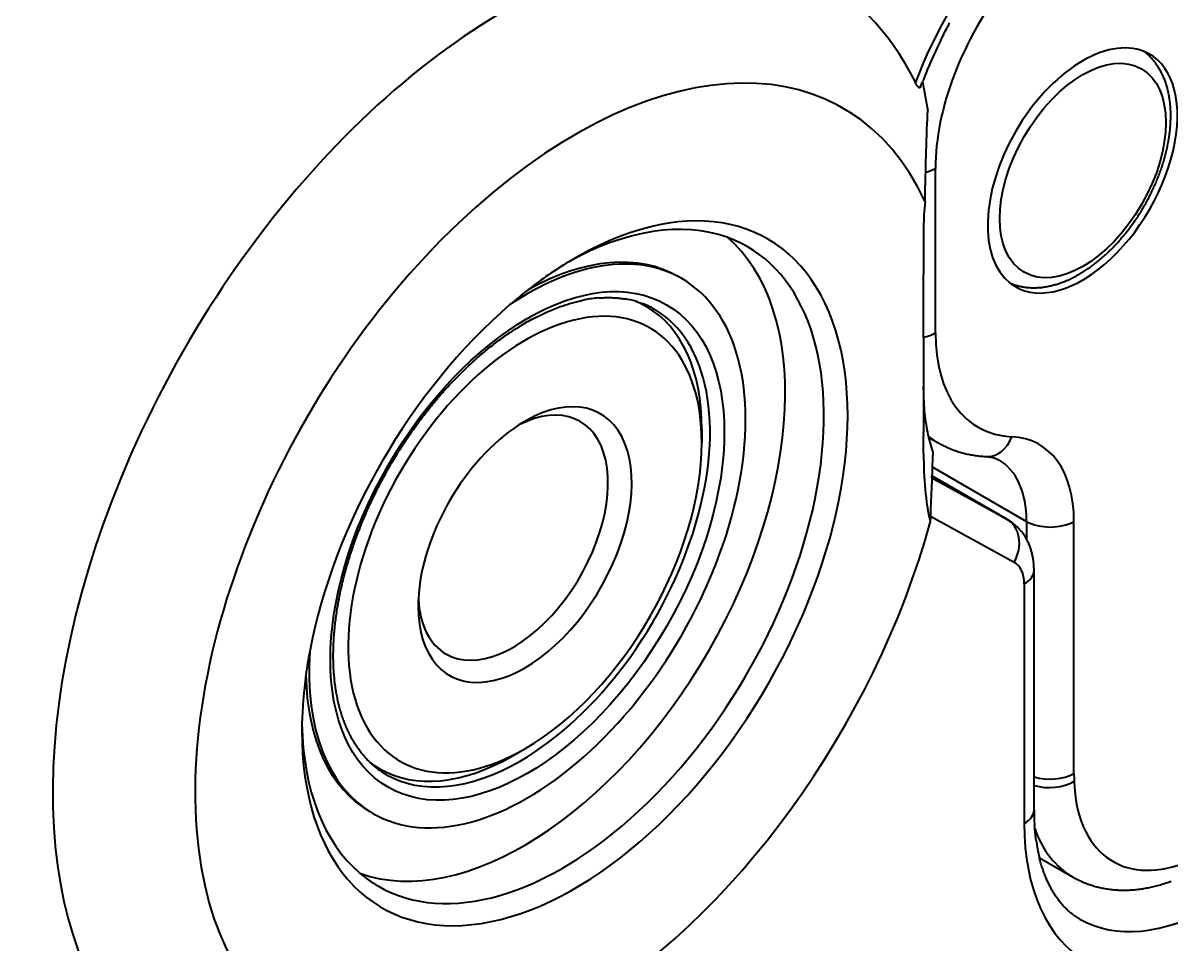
# Model space of a CAD drawing. Header units: millimetres. Extents: x 15 to 415, y 5 to 292.
# Drawn here: x 321.34 to 329.89, y 107.59 to 114.45 of the extents above; entities that cross this region are included whole.
import ezdxf

# ---------------------------------------------------------------- set-up
doc = ezdxf.new("R2010")
doc.units = ezdxf.units.MM
doc.layers.add('Geometries', color=7, linetype='Continuous')

msp = doc.modelspace()

# ---------------------------------------------------------------- linework, layer by layer
at = {"layer": 'Geometries', "linetype": 'Continuous', "lineweight": 40}
for p, q in [((328.1366, 112.1423), (328.1366, 113.3671)), ((328.0488, 112.9282), (328.0488, 112.5794)), ((326.2467, 112.547), (326.2232, 112.5605)), ((328.0488, 112.1095), (328.0488, 112.5794)), ((328.6937, 112.5123), (328.6948, 112.5118)), ((329.1118, 112.5309), (329.1088, 112.5296)), ((325.8266, 112.3947), (325.8267, 112.3946)), ((325.93, 112.3689), (325.9843, 112.3376)), ((326.0416, 112.3189), (326.0436, 112.3178)), ((328.0488, 112.1095), (328.0488, 111.7689)), ((328.0488, 111.7689), (328.0488, 111.7493)), ((328.0488, 111.7493), (328.0488, 111.7324)), ((328.0488, 111.7324), (328.0488, 111.4011)), ((326.396, 111.4277), (326.396, 111.3257)), ((328.0488, 111.3852), (328.0488, 111.4011)), ((328.0488, 111.3852), (328.0488, 111.3749)), ((328.0488, 111.2404), (328.0488, 111.3749)), ((328.0882, 111.3624), (328.0879, 111.3634)), ((328.0882, 111.3625), (328.1527, 111.3252)), ((328.6079, 111.1963), (328.6083, 111.196)), ((328.1132, 111.1437), (328.1131, 111.1405)), ((328.1132, 111.1437), (328.8154, 110.7382)), ((328.11, 111.0609), (328.1106, 111.0759)), ((328.6702, 110.7529), (328.11, 111.061)), ((328.1106, 111.076), (328.1106, 111.0759)), ((328.1106, 111.076), (328.6702, 110.7529)), ((328.6738, 110.7508), (328.1106, 111.076)), ((328.0993, 110.7767), (328.0976, 110.7296)), ((328.0993, 110.7767), (328.7235, 110.4334)), ((328.8154, 110.7382), (328.8154, 110.6052)), ((329.169, 108.86), (329.169, 110.7382)), ((328.8713, 108.8357), (328.8713, 110.3741)), ((328.7981, 110.272), (328.7981, 108.4872)), ((324.9906, 108.9935), (325.079, 109.0446)), ((323.9465, 108.923), (323.9425, 108.9265)), ((323.9425, 108.9265), (323.9968, 108.8951)), ((328.8713, 108.7718), (328.8713, 108.8357)), ((328.8713, 108.5892), (328.8713, 108.7718)), ((323.9232, 108.5768), (323.9467, 108.5632)), ((328.9112, 108.2323), (329.1574, 108.0902)), ((329.2123, 107.7757), (329.2107, 107.7767))]:
    msp.add_line(p, q, dxfattribs=at)
at = {"layer": 'Geometries', "linetype": 'Continuous', "lineweight": 40, "flags": 128}
for points in [[(328.1965, 114.3628), (328.2002, 114.3701), (328.2071, 114.3835), (328.2141, 114.397), (328.2212, 114.4104), (328.2283, 114.4238), (328.2355, 114.4372), (328.2426, 114.4504)], [(329.7315, 113.1597), (329.7331, 113.1628), (329.7379, 113.1722), (329.7426, 113.1817), (329.7472, 113.1911), (329.7517, 113.2006), (329.7562, 113.2101), (329.7607, 113.2197), (329.765, 113.2292), (329.7693, 113.2388), (329.7735, 113.2484), (329.7777, 113.258), (329.7818, 113.2676), (329.7858, 113.2772), (329.7898, 113.2869), (329.7937, 113.2966), (329.7975, 113.3063), (329.8012, 113.3159), (329.8049, 113.3256), (329.8085, 113.3354), (329.812, 113.3451), (329.8155, 113.3548), (329.8189, 113.3646), (329.8222, 113.3743), (329.8254, 113.384), (329.8286, 113.3938), (329.8316, 113.4036), (329.8347, 113.4133), (329.8376, 113.4231), (329.8405, 113.4328), (329.8432, 113.4426), (329.8459, 113.4523), (329.8486, 113.4621), (329.8511, 113.4718), (329.8536, 113.4816), (329.856, 113.4913), (329.8583, 113.5011), (329.8606, 113.5108), (329.8627, 113.5205), (329.8648, 113.5302), (329.8668, 113.5399), (329.8687, 113.5496), (329.8706, 113.5593), (329.8723, 113.5689), (329.874, 113.5786), (329.8756, 113.5882), (329.8771, 113.5978), (329.8785, 113.6074), (329.8799, 113.617), (329.8811, 113.6265), (329.8823, 113.6361), (329.8834, 113.6456), (329.8844, 113.6551), (329.8853, 113.6645), (329.8862, 113.674), (329.8869, 113.6834), (329.8876, 113.6928), (329.8882, 113.7022), (329.8887, 113.7115), (329.8891, 113.7208), (329.8894, 113.7301), (329.8896, 113.7393), (329.8898, 113.7485), (329.8898, 113.7577), (329.8898, 113.7668), (329.8897, 113.7759), (329.8895, 113.785), (329.8892, 113.794), (329.8888, 113.803), (329.8883, 113.812), (329.8877, 113.8209), (329.8871, 113.8297), (329.8863, 113.8385), (329.8855, 113.8473), (329.8846, 113.856), (329.8836, 113.8647), (329.8825, 113.8733), (329.8813, 113.8819), (329.88, 113.8904), (329.8786, 113.8989), (329.8772, 113.9073), (329.8756, 113.9156), (329.874, 113.9239), (329.8722, 113.9321), (329.8704, 113.9403), (329.8685, 113.9484), (329.8665, 113.9565), (329.8644, 113.9645), (329.8622, 113.9724), (329.86, 113.9802), (329.8576, 113.988), (329.8552, 113.9957), (329.8526, 114.0034), (329.85, 114.0109), (329.8473, 114.0184), (329.8445, 114.0259), (329.8417, 114.0332), (329.8387, 114.0405), (329.8357, 114.0477), (329.8325, 114.0548), (329.8293, 114.0618), (329.826, 114.0688), (329.8227, 114.0756), (329.8192, 114.0824), (329.8157, 114.0891), (329.8121, 114.0958), (329.8084, 114.1023), (329.8046, 114.1088), (329.8008, 114.1151), (329.7969, 114.1214), (329.7929, 114.1276), (329.7888, 114.1337), (329.7846, 114.1397), (329.7804, 114.1456), (329.7761, 114.1515), (329.7718, 114.1572), (329.7673, 114.1629), (329.7628, 114.1684), (329.7583, 114.1739), (329.7536, 114.1793), (329.7489, 114.1846), (329.7441, 114.1898), (329.7393, 114.1949), (329.7344, 114.1999), (329.7294, 114.2048), (329.7244, 114.2096), (329.7192, 114.2144), (329.7141, 114.219), (329.7088, 114.2235), (329.7036, 114.228), (329.6982, 114.2323), (329.6928, 114.2366), (329.6904, 114.2384)], [(328.026, 113.9739), (328.0258, 113.9736), (328.0248, 113.9714), (328.0237, 113.9696), (328.0225, 113.9682), (328.0212, 113.9672), (328.0198, 113.9667), (328.0183, 113.9667), (328.0167, 113.967), (328.015, 113.9677), (328.0133, 113.9689), (328.0115, 113.9703), (328.0095, 113.9722), (328.0075, 113.9745), (328.0055, 113.9771), (328.0034, 113.98), (328.0012, 113.9832), (327.9989, 113.9868), (327.9966, 113.9906), (327.9943, 113.9947), (327.9919, 113.9991), (327.9895, 114.0037), (327.9871, 114.0085)], [(328.026, 113.974), (328.0308, 113.9869), (328.036, 114.0007), (328.0407, 114.0131)], [(328.0756, 113.6997), (328.0769, 113.7322), (328.0782, 113.7645), (328.0796, 113.7967)], [(328.0664, 113.4249), (328.0671, 113.4497), (328.0684, 113.492), (328.0697, 113.5341), (328.0711, 113.5759), (328.0725, 113.6175), (328.074, 113.6587), (328.0756, 113.6997)], [(328.0641, 113.338), (328.0646, 113.3564), (328.0658, 113.4032), (328.0664, 113.4249)], [(328.0602, 113.1697), (328.0612, 113.2145), (328.0622, 113.262), (328.0634, 113.3093), (328.0641, 113.338)], [(328.0592, 113.1186), (328.0601, 113.1667), (328.0602, 113.1697)], [(329.7062, 113.1122), (329.7084, 113.1161), (329.7135, 113.1254), (329.7185, 113.1347), (329.7234, 113.1441), (329.7283, 113.1534), (329.7315, 113.1597)], [(329.6596, 113.0334), (329.6602, 113.0342), (329.6657, 113.0431), (329.6713, 113.0521), (329.6768, 113.0612), (329.6822, 113.0703), (329.6875, 113.0794), (329.6928, 113.0885), (329.6981, 113.0977), (329.7033, 113.1069), (329.7062, 113.1122)], [(329.4677, 112.7863), (329.4691, 112.7878), (329.4761, 112.7952), (329.4831, 112.8027), (329.49, 112.8102), (329.4969, 112.8177), (329.5038, 112.8254), (329.5106, 112.8331), (329.5173, 112.8408), (329.5241, 112.8487), (329.5307, 112.8565), (329.5374, 112.8645), (329.544, 112.8725), (329.5505, 112.8805), (329.557, 112.8886), (329.5635, 112.8968), (329.5699, 112.905), (329.5763, 112.9133), (329.5826, 112.9216), (329.5889, 112.93), (329.5951, 112.9384), (329.6013, 112.9469), (329.6033, 112.9497)], [(329.2086, 112.5792), (329.2128, 112.5817), (329.2208, 112.5863), (329.2286, 112.5911), (329.2365, 112.5959), (329.2444, 112.6009), (329.2522, 112.6059), (329.26, 112.6111), (329.2678, 112.6163), (329.2756, 112.6216), (329.2834, 112.627), (329.2912, 112.6324), (329.2989, 112.638), (329.3066, 112.6437), (329.3143, 112.6494), (329.3219, 112.6552), (329.3296, 112.6611), (329.3372, 112.6671), (329.3448, 112.6731), (329.3523, 112.6793), (329.3598, 112.6855), (329.3673, 112.6918), (329.3748, 112.6982), (329.3823, 112.7047), (329.3897, 112.7112), (329.3971, 112.7178), (329.4044, 112.7245), (329.4117, 112.7312), (329.419, 112.7381), (329.4263, 112.745), (329.4335, 112.7519), (329.4407, 112.759), (329.4479, 112.7661), (329.455, 112.7733), (329.4621, 112.7805), (329.4677, 112.7863)], [(328.6948, 112.5118), (328.6994, 112.5099), (328.7058, 112.5074), (328.7123, 112.505), (328.7188, 112.5027), (328.7253, 112.5005), (328.7319, 112.4984), (328.7385, 112.4964), (328.7452, 112.4945), (328.752, 112.4927), (328.7587, 112.491), (328.7656, 112.4894), (328.7724, 112.4879), (328.7794, 112.4865), (328.7863, 112.4853), (328.7933, 112.4841), (328.8004, 112.483), (328.8075, 112.482), (328.8146, 112.4812), (328.8218, 112.4804), (328.829, 112.4798), (328.8362, 112.4792), (328.8435, 112.4788), (328.8508, 112.4785), (328.8582, 112.4783), (328.8656, 112.4781), (328.873, 112.4781), (328.8805, 112.4782), (328.888, 112.4785), (328.8955, 112.4788), (328.9031, 112.4792), (328.9107, 112.4798), (328.9183, 112.4804), (328.926, 112.4812), (328.9336, 112.4821), (328.9413, 112.4831), (328.9491, 112.4841), (328.9568, 112.4854), (328.9646, 112.4867), (328.9724, 112.4881), (328.9802, 112.4896), (328.9881, 112.4913), (328.996, 112.493), (329.0038, 112.4949), (329.0117, 112.4969), (329.0196, 112.499), (329.0276, 112.5012), (329.0355, 112.5035), (329.0435, 112.5059), (329.0514, 112.5084), (329.0594, 112.511), (329.0601, 112.5113)], [(329.0601, 112.5113), (329.0674, 112.5137), (329.0753, 112.5166), (329.0833, 112.5195), (329.0913, 112.5226), (329.0993, 112.5257), (329.1023, 112.5269)], [(329.1023, 112.5269), (329.1073, 112.529), (329.1088, 112.5296)], [(329.1118, 112.5309), (329.1153, 112.5324), (329.1233, 112.5358), (329.127, 112.5374)], [(325.4449, 112.3696), (325.4524, 112.3715), (325.4622, 112.374), (325.472, 112.3765), (325.4818, 112.3788), (325.4916, 112.381), (325.5014, 112.3831), (325.5111, 112.3851), (325.5208, 112.387), (325.5236, 112.3876)], [(325.6287, 112.402), (325.6347, 112.4025), (325.644, 112.4031), (325.6525, 112.4036)], [(325.6525, 112.4036), (325.6533, 112.4036), (325.6625, 112.4041), (325.6717, 112.4045), (325.6809, 112.4047), (325.69, 112.4049), (325.6991, 112.4049), (325.7081, 112.4049), (325.7172, 112.4047), (325.7261, 112.4045), (325.7351, 112.4042), (325.744, 112.4037), (325.7529, 112.4032), (325.7617, 112.4026), (325.7705, 112.4018), (325.7709, 112.4018)], [(325.7709, 112.4018), (325.7792, 112.401), (325.7879, 112.4001), (325.7966, 112.399), (325.8053, 112.3979), (325.8139, 112.3967), (325.8224, 112.3953), (325.8266, 112.3947)], [(325.2196, 112.2871), (325.2201, 112.2873), (325.2304, 112.292), (325.2406, 112.2966), (325.2509, 112.3011), (325.2611, 112.3056), (325.2714, 112.3099), (325.2816, 112.3141), (325.2884, 112.3169)], [(325.2884, 112.3169), (325.2918, 112.3183), (325.302, 112.3223), (325.3121, 112.3263), (325.3223, 112.3302), (325.3324, 112.3339), (325.3425, 112.3376), (325.3526, 112.3412), (325.3627, 112.3446), (325.3727, 112.348), (325.3828, 112.3513), (325.3928, 112.3545), (325.4028, 112.3576), (325.4127, 112.3605), (325.4227, 112.3634), (325.4326, 112.3662), (325.4425, 112.3689), (325.4449, 112.3696)], [(325.9034, 112.3772), (325.9056, 112.3766), (325.9137, 112.3742), (325.9218, 112.3716), (325.9298, 112.369), (325.93, 112.3689)], [(325.93, 112.3689), (325.9377, 112.3663), (325.9456, 112.3635), (325.9522, 112.361)], [(325.9522, 112.361), (325.9534, 112.3605), (325.9554, 112.3598)], [(326.0211, 112.3301), (326.0218, 112.3298), (326.0291, 112.3259)], [(326.0291, 112.3259), (326.0292, 112.3259), (326.0337, 112.3234)], [(326.0337, 112.3234), (326.0364, 112.3218), (326.0416, 112.3189)], [(325.127, 112.2406), (325.1271, 112.2407), (325.1374, 112.2462), (325.1473, 112.2514)], [(325.1473, 112.2514), (325.1478, 112.2517), (325.1582, 112.257), (325.1685, 112.2623), (325.1788, 112.2675), (325.1889, 112.2724)], [(325.1889, 112.2724), (325.1892, 112.2726), (325.1995, 112.2776), (325.2098, 112.2825), (325.2196, 112.2871)], [(324.1141, 111.2197), (324.1168, 111.2241), (324.1246, 111.2369), (324.1325, 111.2496), (324.1405, 111.2623), (324.1485, 111.2749), (324.1565, 111.2875), (324.1646, 111.3001), (324.1728, 111.3126), (324.181, 111.3251), (324.1892, 111.3375), (324.1975, 111.3499), (324.2058, 111.3623), (324.2142, 111.3746), (324.2227, 111.3868), (324.2311, 111.3991), (324.2397, 111.4112), (324.2482, 111.4234), (324.2569, 111.4354), (324.2655, 111.4475), (324.2742, 111.4594), (324.283, 111.4714), (324.2918, 111.4832), (324.3006, 111.4951), (324.3095, 111.5069), (324.3184, 111.5186), (324.3274, 111.5302), (324.3364, 111.5419), (324.3454, 111.5534), (324.3545, 111.5649), (324.3636, 111.5764), (324.3728, 111.5878), (324.382, 111.5991), (324.3912, 111.6104), (324.4005, 111.6216), (324.4098, 111.6328), (324.4191, 111.6439), (324.4285, 111.6549), (324.4379, 111.6659), (324.4474, 111.6769), (324.4568, 111.6877), (324.4664, 111.6985), (324.4759, 111.7092), (324.4855, 111.7199), (324.4951, 111.7305), (324.5047, 111.7411), (324.5144, 111.7515), (324.5241, 111.762), (324.5338, 111.7723), (324.5436, 111.7826), (324.5533, 111.7928), (324.5632, 111.8029), (324.573, 111.813), (324.5829, 111.823), (324.5927, 111.8329), (324.6027, 111.8428), (324.6126, 111.8526), (324.6226, 111.8623), (324.6325, 111.8719), (324.6425, 111.8815), (324.6526, 111.891), (324.6626, 111.9004), (324.6727, 111.9098), (324.6828, 111.9191), (324.6929, 111.9283), (324.703, 111.9374), (324.7132, 111.9464), (324.7233, 111.9554), (324.7335, 111.9643), (324.7437, 111.9731), (324.7539, 111.9819), (324.7642, 111.9905), (324.7744, 111.9991), (324.7847, 112.0076), (324.7949, 112.016), (324.8052, 112.0244), (324.8155, 112.0326), (324.8258, 112.0408), (324.8361, 112.0489), (324.8465, 112.0569), (324.8568, 112.0648), (324.8672, 112.0727), (324.8775, 112.0804), (324.8879, 112.0881), (324.8983, 112.0957), (324.9086, 112.1032), (324.919, 112.1106), (324.9294, 112.118), (324.9398, 112.1252), (324.9502, 112.1324), (324.9606, 112.1395), (324.971, 112.1465), (324.9814, 112.1534), (324.9918, 112.1602), (325.0023, 112.1669), (325.0127, 112.1736), (325.0231, 112.1801), (325.0274, 112.1828)], [(328.0677, 111.4702), (328.0663, 111.4796), (328.0635, 111.4999), (328.061, 111.5204), (328.0587, 111.5411), (328.0566, 111.5622), (328.0548, 111.5834), (328.0532, 111.6049), (328.0518, 111.6283), (328.0506, 111.652), (328.0498, 111.676), (328.0492, 111.7002), (328.0489, 111.7247), (328.0488, 111.7401)], [(328.0752, 111.4247), (328.0726, 111.4399), (328.0693, 111.4596), (328.0677, 111.4702)], [(328.0865, 111.3696), (328.0837, 111.3823), (328.0797, 111.4012), (328.076, 111.4204), (328.0752, 111.4247)], [(328.0879, 111.3634), (328.0879, 111.3637), (328.0865, 111.3696)], [(328.1177, 111.2579), (328.1122, 111.2748), (328.1069, 111.292), (328.1018, 111.3095), (328.0969, 111.3273), (328.0923, 111.3453), (328.0882, 111.3624)], [(328.1527, 111.3252), (328.1566, 111.3229), (328.1647, 111.3184), (328.1728, 111.314), (328.181, 111.3097), (328.1892, 111.3054), (328.1974, 111.3013), (328.2058, 111.2973), (328.2141, 111.2933), (328.2226, 111.2895), (328.2311, 111.2858), (328.2396, 111.2821), (328.2482, 111.2786), (328.2568, 111.2752), (328.2655, 111.2718), (328.2742, 111.2686), (328.283, 111.2655), (328.2918, 111.2624), (328.3007, 111.2595), (328.3096, 111.2567), (328.3186, 111.254), (328.3276, 111.2513), (328.3367, 111.2488), (328.3458, 111.2464), (328.355, 111.2441), (328.3642, 111.2419), (328.3734, 111.2398), (328.3827, 111.2377), (328.3921, 111.2358), (328.4014, 111.2341), (328.4109, 111.2324), (328.4203, 111.2308), (328.4298, 111.2293), (328.4394, 111.2279), (328.449, 111.2267), (328.4586, 111.2255), (328.4683, 111.2244), (328.478, 111.2235), (328.4878, 111.2226), (328.4976, 111.2219), (328.5074, 111.2213), (328.517, 111.2208)], [(323.6975, 110.1792), (323.6998, 110.1908), (323.7026, 110.2041), (323.7054, 110.2175), (323.7083, 110.2308), (323.7113, 110.2442), (323.7144, 110.2576), (323.7175, 110.271), (323.7207, 110.2845), (323.724, 110.2979), (323.7274, 110.3114), (323.7308, 110.3249), (323.7343, 110.3384), (323.7379, 110.3519), (323.7415, 110.3654), (323.7453, 110.3789), (323.7491, 110.3925), (323.7529, 110.4061), (323.7569, 110.4196), (323.7609, 110.4332), (323.765, 110.4468), (323.7691, 110.4604), (323.7734, 110.474), (323.7777, 110.4876), (323.7821, 110.5013), (323.7865, 110.5149), (323.791, 110.5285), (323.7956, 110.5422), (323.8003, 110.5558), (323.805, 110.5694), (323.8098, 110.5831), (323.8147, 110.5967), (323.8196, 110.6104), (323.8247, 110.624), (323.8297, 110.6376), (323.8349, 110.6513), (323.8401, 110.6649), (323.8454, 110.6785), (323.8507, 110.6922), (323.8562, 110.7058), (323.8617, 110.7194), (323.8672, 110.733), (323.8728, 110.7466), (323.8785, 110.7602), (323.8843, 110.7738), (323.8901, 110.7873), (323.896, 110.8009), (323.9019, 110.8144), (323.908, 110.828), (323.914, 110.8415), (323.9202, 110.855), (323.9264, 110.8685), (323.9327, 110.8819), (323.939, 110.8954), (323.9454, 110.9088), (323.9519, 110.9223), (323.9584, 110.9357), (323.965, 110.949), (323.9716, 110.9624), (323.9783, 110.9757), (323.9851, 110.9891), (323.9919, 111.0024), (323.9988, 111.0156), (324.0057, 111.0289), (324.0128, 111.0421), (324.0198, 111.0553), (324.0269, 111.0685), (324.0341, 111.0816), (324.0414, 111.0947), (324.0486, 111.1078), (324.056, 111.1208), (324.0634, 111.1339), (324.0709, 111.1469), (324.0784, 111.1598), (324.086, 111.1728), (324.0936, 111.1857), (324.1013, 111.1985), (324.109, 111.2113), (324.1141, 111.2197)], [(328.1177, 111.2579), (328.1156, 111.2036), (328.1134, 111.1495), (328.1132, 111.1437)], [(328.517, 111.2208), (328.5191, 111.2207), (328.5233, 111.2204), (328.5275, 111.2201), (328.5317, 111.2197), (328.5358, 111.2192), (328.5398, 111.2187), (328.5439, 111.2181), (328.5478, 111.2174), (328.5518, 111.2167), (328.5557, 111.2159), (328.5596, 111.215), (328.5635, 111.2141), (328.5673, 111.2131), (328.5711, 111.212), (328.5749, 111.2108), (328.5787, 111.2095), (328.5825, 111.2082), (328.5863, 111.2067), (328.59, 111.2051), (328.5938, 111.2035), (328.5976, 111.2017), (328.6014, 111.1998), (328.6034, 111.1988)], [(328.6034, 111.1988), (328.6051, 111.1978), (328.6079, 111.1963)], [(328.1131, 111.1405), (328.1113, 111.0959), (328.1106, 111.076)], [(328.11, 111.0609), (328.1093, 111.0425), (328.1072, 110.9896), (328.1052, 110.9369), (328.1033, 110.8846), (328.1013, 110.8326), (328.0994, 110.781), (328.0993, 110.7767)], [(328.6805, 110.7469), (328.6773, 110.7488), (328.6738, 110.7508)], [(328.7767, 110.6627), (328.775, 110.6648), (328.7708, 110.6699), (328.7665, 110.6748), (328.7621, 110.6797), (328.7577, 110.6845), (328.7532, 110.6892), (328.7486, 110.6938), (328.7439, 110.6983), (328.7392, 110.7028), (328.7344, 110.7071), (328.7295, 110.7114), (328.7246, 110.7155), (328.7196, 110.7196), (328.7145, 110.7236), (328.7094, 110.7275), (328.7042, 110.7313), (328.6989, 110.735), (328.6936, 110.7386), (328.6882, 110.7421), (328.6828, 110.7455), (328.6805, 110.7469)], [(328.8713, 110.3741), (328.8713, 110.3788), (328.8712, 110.3866), (328.871, 110.3944), (328.8706, 110.4022), (328.8702, 110.4099), (328.8697, 110.4176), (328.869, 110.4253), (328.8682, 110.4329), (328.8674, 110.4404), (328.8664, 110.4479), (328.8653, 110.4554), (328.8641, 110.4628), (328.8628, 110.4702), (328.8614, 110.4775), (328.86, 110.4847), (328.8584, 110.4919), (328.8566, 110.4991), (328.8548, 110.5061), (328.8529, 110.5131), (328.8509, 110.5201), (328.8488, 110.5269), (328.8466, 110.5338), (328.8443, 110.5405), (328.8419, 110.5472), (328.8394, 110.5538), (328.8368, 110.5603), (328.8342, 110.5667), (328.8314, 110.5731), (328.8285, 110.5794), (328.8256, 110.5857), (328.8225, 110.5918), (328.8194, 110.5979), (328.8161, 110.6039), (328.8154, 110.6052)], [(323.6514, 109.7386), (323.6514, 109.7449), (323.6515, 109.757), (323.6516, 109.7691), (323.6518, 109.7812), (323.6522, 109.7934), (323.6525, 109.8057), (323.653, 109.818), (323.6535, 109.8303), (323.6542, 109.8427), (323.6549, 109.8551), (323.6556, 109.8676), (323.6565, 109.8801), (323.6574, 109.8926), (323.6584, 109.9052), (323.6595, 109.9178), (323.6606, 109.9305), (323.6619, 109.9432), (323.6632, 109.9559), (323.6646, 109.9687), (323.666, 109.9815), (323.6676, 109.9944), (323.6692, 110.0073), (323.6709, 110.0202), (323.6726, 110.0331), (323.6745, 110.0461), (323.6764, 110.0591), (323.6784, 110.0722), (323.6805, 110.0853), (323.6826, 110.0984), (323.6849, 110.1115), (323.6872, 110.1246), (323.6895, 110.1378), (323.692, 110.151), (323.6945, 110.1643), (323.6971, 110.1775), (323.6975, 110.1792)], [(323.6521, 109.6861), (323.652, 109.6894), (323.6517, 109.7013), (323.6515, 109.7131), (323.6514, 109.7251), (323.6514, 109.7364), (323.6514, 109.7386)], [(323.6529, 109.6631), (323.6528, 109.6659), (323.6524, 109.6777), (323.6521, 109.6861)], [(323.6706, 109.4824), (323.67, 109.486), (323.6684, 109.4968), (323.6668, 109.5077), (323.6653, 109.5186), (323.6639, 109.5296), (323.6626, 109.5406), (323.6613, 109.5517), (323.6601, 109.5629), (323.659, 109.5741), (323.658, 109.5854), (323.657, 109.5967), (323.6561, 109.6081), (323.6553, 109.6196), (323.6546, 109.6311), (323.6539, 109.6427), (323.6533, 109.6543), (323.6529, 109.6631)], [(323.7859, 109.1262), (323.7858, 109.1264), (323.7815, 109.1345), (323.7772, 109.1426), (323.773, 109.1509), (323.7689, 109.1592), (323.7648, 109.1676), (323.7608, 109.1761), (323.7568, 109.1846), (323.753, 109.1933), (323.7492, 109.202), (323.7454, 109.2108), (323.7418, 109.2197), (323.7382, 109.2286), (323.7347, 109.2376), (323.7312, 109.2467), (323.7279, 109.2559), (323.7245, 109.2651), (323.7213, 109.2744), (323.7181, 109.2838), (323.7151, 109.2932), (323.712, 109.3028), (323.7091, 109.3124), (323.7062, 109.322), (323.7034, 109.3318), (323.7007, 109.3416), (323.698, 109.3515), (323.6954, 109.3614), (323.6929, 109.3714), (323.6904, 109.3815), (323.6881, 109.3917), (323.6858, 109.4019), (323.6835, 109.4122), (323.6814, 109.4225), (323.6793, 109.4329), (323.6773, 109.4434), (323.6754, 109.454), (323.6735, 109.4646), (323.6717, 109.4753), (323.6706, 109.4824)], [(323.9217, 108.9457), (323.9164, 108.9508), (323.9104, 108.9568), (323.9044, 108.9629), (323.8985, 108.9691), (323.8927, 108.9753), (323.887, 108.9817), (323.8813, 108.9881), (323.8757, 108.9946), (323.8701, 109.0012), (323.8646, 109.0079), (323.8592, 109.0147), (323.8538, 109.0216), (323.8485, 109.0285), (323.8433, 109.0356), (323.8382, 109.0427), (323.8331, 109.0499), (323.828, 109.0572), (323.8231, 109.0645), (323.8182, 109.072), (323.8134, 109.0795), (323.8086, 109.0871), (323.8039, 109.0948), (323.7993, 109.1026), (323.7947, 109.1104), (323.7903, 109.1184), (323.7859, 109.1262)], [(323.9425, 108.9265), (323.9411, 108.9277), (323.9348, 108.9334), (323.9286, 108.9391), (323.9224, 108.9449), (323.9217, 108.9457)], [(323.9772, 108.898), (323.9733, 108.901), (323.9667, 108.9061), (323.9602, 108.9114), (323.9538, 108.9168), (323.9474, 108.9222), (323.9465, 108.923)], [(324.0193, 108.8685), (324.014, 108.8719), (324.0071, 108.8765), (324.0002, 108.8812), (323.9934, 108.886), (323.9866, 108.8909), (323.9799, 108.8959), (323.9772, 108.898)], [(324.0414, 108.8549), (324.0352, 108.8586), (324.0281, 108.8629), (324.021, 108.8674), (324.0193, 108.8685)], [(324.0436, 108.8537), (324.0423, 108.8544), (324.0414, 108.8549)], [(328.8767, 108.4508), (328.8762, 108.4571), (328.8754, 108.4679), (328.8752, 108.4709)], [(328.885, 108.3724), (328.885, 108.3728), (328.8837, 108.3831), (328.8824, 108.3935), (328.8812, 108.4039), (328.8801, 108.4144), (328.879, 108.425), (328.878, 108.4356), (328.8771, 108.4463), (328.8767, 108.4508)], [(328.8865, 108.3619), (328.8864, 108.3626), (328.885, 108.3724)], [(329.2003, 107.7829), (329.1954, 107.786), (329.1891, 107.79), (329.1828, 107.7942), (329.1766, 107.7984), (329.1705, 107.8027), (329.1645, 107.8071), (329.1585, 107.8117), (329.1525, 107.8162), (329.1467, 107.8209), (329.1409, 107.8257), (329.1351, 107.8306), (329.1295, 107.8355), (329.1239, 107.8405), (329.1184, 107.8456), (329.1129, 107.8508), (329.1075, 107.8561), (329.1022, 107.8614), (329.0969, 107.8668), (329.0917, 107.8723), (329.0866, 107.8779), (329.0815, 107.8836), (329.0765, 107.8893), (329.0716, 107.8951), (329.0667, 107.901), (329.0619, 107.907), (329.0571, 107.913), (329.0524, 107.9191), (329.0478, 107.9253), (329.0432, 107.9316), (329.0387, 107.9379), (329.0342, 107.9444), (329.0299, 107.9509), (329.0255, 107.9574), (329.0213, 107.9641), (329.017, 107.9708), (329.0129, 107.9776), (329.0088, 107.9845), (329.0047, 107.9915), (329.0008, 107.9985), (328.9968, 108.0056), (328.993, 108.0128), (328.9891, 108.0201), (328.9854, 108.0274), (328.9817, 108.0348), (328.9781, 108.0423), (328.9745, 108.0499), (328.9709, 108.0576), (328.9675, 108.0653), (328.9641, 108.0731), (328.9607, 108.081), (328.9574, 108.0889), (328.9542, 108.097), (328.951, 108.1051), (328.9479, 108.1133), (328.9448, 108.1215), (328.9418, 108.1299), (328.9388, 108.1383), (328.936, 108.1468), (328.9331, 108.1553), (328.9304, 108.164), (328.9276, 108.1727), (328.925, 108.1815), (328.9224, 108.1904), (328.9199, 108.1993), (328.9174, 108.2083), (328.915, 108.2174), (328.9126, 108.2266), (328.9112, 108.2323)], [(329.1574, 108.0902), (329.1608, 108.0883), (329.1686, 108.0839), (329.1765, 108.0796), (329.1844, 108.0754), (329.1924, 108.0713), (329.2004, 108.0673), (329.2085, 108.0634), (329.2166, 108.0596), (329.2248, 108.0559), (329.233, 108.0523), (329.2413, 108.0488), (329.2497, 108.0454), (329.258, 108.0421), (329.2665, 108.0389), (329.275, 108.0358), (329.2835, 108.0328), (329.2921, 108.0299), (329.3007, 108.0271), (329.3094, 108.0244), (329.3181, 108.0218), (329.3269, 108.0194), (329.3357, 108.017), (329.3446, 108.0147), (329.3535, 108.0125), (329.3624, 108.0104), (329.3714, 108.0085), (329.3805, 108.0066), (329.3896, 108.0048), (329.3987, 108.0032), (329.4079, 108.0016), (329.4171, 108.0002), (329.4263, 107.9989), (329.4356, 107.9976), (329.445, 107.9965), (329.4543, 107.9955), (329.4638, 107.9946), (329.4732, 107.9938), (329.4827, 107.9931), (329.4922, 107.9925), (329.5018, 107.992), (329.5114, 107.9916), (329.521, 107.9913), (329.5307, 107.9912), (329.5404, 107.9911), (329.5502, 107.9912), (329.5599, 107.9914), (329.5698, 107.9917), (329.5796, 107.9921), (329.5895, 107.9926), (329.5994, 107.9932), (329.6093, 107.9939), (329.6193, 107.9947), (329.6293, 107.9957), (329.6393, 107.9967), (329.6493, 107.9979), (329.6594, 107.9992), (329.6695, 108.0006), (329.6796, 108.0021), (329.6856, 108.003)], [(329.6856, 108.003), (329.6898, 108.0037), (329.7, 108.0054), (329.7102, 108.0073), (329.7204, 108.0092), (329.7306, 108.0113), (329.7408, 108.0135), (329.7511, 108.0158), (329.7614, 108.0181), (329.7717, 108.0207), (329.782, 108.0233), (329.7923, 108.026), (329.8027, 108.0288), (329.813, 108.0318), (329.8234, 108.0349), (329.8338, 108.038), (329.8442, 108.0413), (329.8546, 108.0447), (329.865, 108.0482), (329.8754, 108.0518), (329.8858, 108.0555), (329.8941, 108.0585)], [(329.2107, 107.7767), (329.2082, 107.7782), (329.2017, 107.782), (329.2003, 107.7829)]]:
    msp.add_lwpolyline(points, dxfattribs=at)
at = {"layer": 'Geometries', "linetype": 'Continuous', "lineweight": 40}
for centre, radius, start, end in [((331.4035, 112.7247), 3.6012, 152.9416, 159.03592), ((339.0765, 115.8851), 11.1935, 189.62742, 190.75322), ((328.2898, 113.8952), 1.6184, 324.25342, 327.82443), ((328.7674, 113.3412), 0.8805, 294.10556, 300.07498), ((325.7104, 111.4148), 0.9906, 94.73328, 100.87023), ((325.7143, 111.7214), 0.6826, 73.91978, 80.52576), ((325.732, 111.7772), 0.624, 62.39446, 69.02201), ((326.0256, 110.578), 1.8899, 118.39217, 121.88307), ((328.4707, 110.4151), 0.3937, 28.87518, 38.97886), ((330.6244, 108.588), 1.7531, 179.95811, 183.82914), ((330.166, 108.5392), 1.2917, 187.88935, 193.74224)]:
    msp.add_arc(centre, radius, start, end, dxfattribs=at)
for centre, major_axis, ratio, start_param, end_param in [((324.9199, 110.6572), (-2.375, -4.1136), 0.57735, 2.775924, 3.60107), ((329.399, 113.8915), (1.15, 1.9919), 0.57735, 1.310368, 1.836818), ((324.9199, 110.6572), (2.375, 4.1136), 0.57735, 0.459477, 2.975979), ((329.222, 113.9937), (-0.7675, -1.3293), 0.57735, 4.46391, 5.497787), ((329.233, 113.3517), (-0.5, -0.866), 0.57735, 3.223488, 6.201066), ((325.4502, 110.351), (-2, -3.4641), 0.57735, 2.752718, 7.068583), ((329.233, 113.3517), (-0.5, -0.866), 0.57735, 6.201066, 9.506674), ((327.9598, 113.4691), (0.25, 0), 0.57735, 5.14265, 5.497787), ((325.4502, 110.351), (1.4375, 2.4898), 0.57735, 2.356194, 7.090572), ((329.2863, 113.6427), (0.875, 1.5155), 0.57735, 2.226771, 2.356194), ((325.3618, 110.402), (-1.375, -2.3816), 0.57735, 3.246746, 3.90452), ((325.0732, 110.5686), (1.375, 2.3816), 0.57735, 3.246747, 6.178031), ((325.3618, 110.402), (-1.375, -2.3816), 0.57735, 0, 3.246746), ((325.0967, 110.5551), (-1.15, -1.9919), 0.57735, 3.141593, 4.006601), ((325.0732, 110.5686), (1.15, 1.9919), 0.57735, 0, 0.766935), ((325.4502, 110.351), (1.4375, 2.4898), 0.57735, 0.807387, 0.95693), ((325.079, 110.5653), (-0.9313, -1.613), 0.57735, 2.356194, 7.068583), ((325.0967, 110.5551), (-1.15, -1.9919), 0.57735, 0, 3.141593), ((325.4502, 110.351), (1.4375, 2.4898), 0.57735, 0.95693, 1.025224), ((325.4502, 110.351), (1.4375, 2.4898), 0.57735, 1.025224, 2.116368), ((325.0436, 110.5857), (-1, -1.7321), 0.57735, 0.785398, 3.141646), ((324.9906, 110.6163), (0.9937, 1.7212), 0.57735, 0, 0.078471), ((324.9906, 110.6163), (0.9937, 1.7212), 0.57735, 5.497787, 6.283185), ((327.9598, 112.2444), (0.25, 0), 0.57735, 5.076353, 5.497787), ((329.222, 112.769), (-0.7675, -1.3293), 0.57735, 5.497787, 6.572752), ((325.079, 110.5653), (0.5625, 0.9743), 0.57735, 2.356194, 7.125635), ((324.9906, 110.6163), (-0.5, -0.866), 0.57735, 0, 3.866123), ((325.079, 110.5653), (0.5625, 0.9743), 0.57735, 0.84245, 2.299141), ((329.0452, 112.871), (0.8925, 1.5459), 0.57735, 3.064325, 3.141592), ((328.5288, 111.4705), (-0.0118, -0.2497), 0.782504, 0, 1.187009), ((328.2851, 110.2279), (0.625, 1.0825), 0.57735, 5.497787, 6.572752), ((325.079, 110.5653), (-0.9313, -1.613), 0.57735, 0.785398, 2.356194), ((330.2184, 112.4823), (1.5341, 2.6572), 0.57735, 2.351908, 2.568608), ((328.1083, 110.33), (-0.5, -0.866), 0.57735, 2.356194, 3.141593), ((325.4502, 110.351), (-2, -3.4641), 0.57735, 0.785398, 1.99644), ((328.5467, 110.5355), (0.1205, 0.2191), 0.816438, 5.480814, 6.266212), ((328.3738, 110.2312), (0.3, 0.5196), 0.57735, 6.283185, 6.295188), ((328.9922, 110.8403), (-0.25, 0), 0.57735, 0.785398, 2.356194), ((328.5467, 110.5355), (0.1205, 0.2191), 0.816438, 4.695416, 5.480814), ((328.5506, 110.1291), (-0.175, -0.3031), 0.57735, 2.356194, 3.153596), ((328.6213, 110.3741), (0.25, 0), 0.57735, 5.497787, 6.283185), ((325.079, 110.5653), (0.5625, 0.9743), 0.57735, 2.299141, 2.356194), ((324.9906, 110.6163), (-0.5, -0.866), 0.57735, 5.558653, 6.283185), ((325.0967, 110.5551), (-1.15, -1.9919), 0.57735, 5.418177, 6.283185), ((325.4502, 110.351), (1.4375, 2.4898), 0.57735, 2.116368, 2.184663), ((325.4502, 110.351), (1.4375, 2.4898), 0.57735, 2.184663, 2.334206), ((325.0732, 110.5686), (1.15, 1.9919), 0.57735, 2.374657, 3.141593), ((325.4502, 110.351), (1.4375, 2.4898), 0.57735, 2.334206, 2.356194), ((325.3618, 110.402), (-1.375, -2.3816), 0.57735, 5.520258, 6.178031), ((324.9906, 110.6163), (0.9937, 1.7212), 0.57735, 3.141593, 3.926991), ((324.9906, 110.6163), (0.9937, 1.7212), 0.57735, 3.062728, 3.141593), ((325.0436, 110.5857), (-1, -1.7321), 0.57735, 6.283172, 7.068583), ((328.9922, 108.9621), (-0.25, 0), 0.57735, 1.066151, 2.356194), ((328.9931, 108.9051), (0.2499, 0.0083), 0.598634, 4.183401, 5.478278), ((330.4948, 109.6255), (-0.9375, -1.6238), 0.57735, 5.497787, 5.535367), ((330.1592, 109.4171), (-0.7, -1.2124), 0.57735, 5.535367, 6.894051), ((328.6213, 108.5892), (0.25, 0), 0.57735, 5.497787, 6.283185), ((330.3891, 109.4057), (1.125, 1.9486), 0.57735, 2.356194, 3.926991), ((329.9824, 109.5192), (0.825, 1.4289), 0.57735, 2.681066, 3.141592), ((325.3618, 110.402), (-1.375, -2.3816), 0.57735, 6.178031, 6.283185), ((330.2123, 109.5078), (-1, -1.7321), 0.57735, 6.283183, 7.068583)]:
    msp.add_ellipse(centre, major_axis=major_axis, ratio=ratio, start_param=start_param, end_param=end_param, dxfattribs=at)
for centre, major_axis in [((329.2345, 113.3509), (-0.4375, -0.7578)), ((325.0967, 110.5551), (-1.0375, -1.797))]:
    msp.add_ellipse(centre, major_axis=major_axis, ratio=0.57735, dxfattribs=at)

doc.saveas('drawing.dxf')
